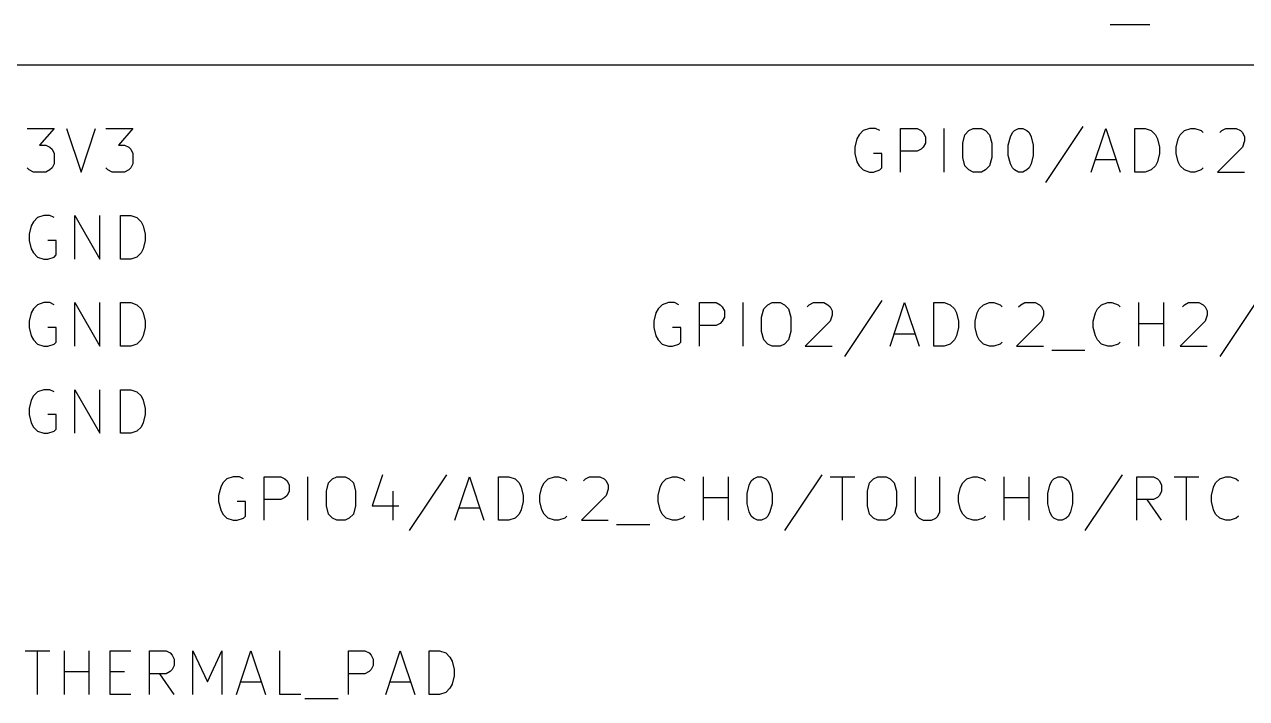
# Model space of a CAD drawing. Extents: x 0.4 to 16.1, y -11.3 to -0.4.
# Drawn here: x 4.294 to 5.698, y -7.927 to -7.153 of the extents above; entities that cross this region are included whole.
import ezdxf

# ---------------------------------------------------------------- set-up
doc = ezdxf.new("R2010")
doc.units = 0
doc.header["$MEASUREMENT"] = 0
for name, color, linetype in [('CYAN2', 4, 'CONTINUOUS'), ('LYELLOW', 51, 'CONTINUOUS'), ('RED2', 1, 'CONTINUOUS')]:
    doc.layers.add(name, color=color, linetype=linetype)

msp = doc.modelspace()

# ---------------------------------------------------------------- linework, layer by layer
at = {"layer": 'CYAN2', "linetype": 'CONTINUOUS'}
for p, q in [((5.54128, -7.15308), (5.587, -7.15308)), ((5.51, -7.27024), (5.46714, -7.33452)), ((4.29714, -7.27262), (4.32809, -7.27262)), ((4.32809, -7.27262), (4.31143, -7.29167)), ((4.34238, -7.27262), (4.35905, -7.32262)), ((4.35905, -7.32262), (4.37571, -7.27262)), ((4.38762, -7.27262), (4.41857, -7.27262)), ((4.41857, -7.27262), (4.40191, -7.29167)), ((5.25047, -7.28452), (5.24809, -7.29405)), ((5.25285, -7.27976), (5.25047, -7.28452)), ((5.25761, -7.275), (5.25285, -7.27976)), ((5.26476, -7.27262), (5.25761, -7.275)), ((5.2719, -7.27262), (5.26476, -7.27262)), ((5.27666, -7.275), (5.2719, -7.27262)), ((5.30047, -7.32262), (5.30047, -7.27262)), ((5.30047, -7.27262), (5.31952, -7.27262)), ((5.31952, -7.27262), (5.32428, -7.275)), ((5.32428, -7.275), (5.32666, -7.27738)), ((5.32666, -7.27738), (5.32904, -7.28214)), ((5.32904, -7.28214), (5.32904, -7.28928)), ((5.35047, -7.32262), (5.35047, -7.27262)), ((5.3719, -7.28928), (5.37428, -7.27976)), ((5.37428, -7.27976), (5.37904, -7.275)), ((5.37904, -7.275), (5.38381, -7.27262)), ((5.38381, -7.27262), (5.39333, -7.27262)), ((5.39333, -7.27262), (5.39809, -7.275)), ((5.39809, -7.275), (5.40285, -7.27976)), ((5.40285, -7.27976), (5.40523, -7.28928)), ((5.42428, -7.29167), (5.42666, -7.28214)), ((5.42666, -7.28214), (5.42904, -7.27738)), ((5.42904, -7.27738), (5.43143, -7.275)), ((5.43143, -7.275), (5.43619, -7.27262)), ((5.43619, -7.27262), (5.44095, -7.27262)), ((5.44095, -7.27262), (5.44571, -7.275)), ((5.44571, -7.275), (5.44809, -7.27738)), ((5.44809, -7.27738), (5.45047, -7.28214)), ((5.45047, -7.28214), (5.45285, -7.29167)), ((5.51952, -7.32262), (5.53619, -7.27262)), ((5.53619, -7.27262), (5.55285, -7.32262)), ((5.56952, -7.32262), (5.56952, -7.27262)), ((5.56952, -7.27262), (5.58143, -7.27262)), ((5.58143, -7.27262), (5.58857, -7.275)), ((5.58857, -7.275), (5.59333, -7.27976)), ((5.59333, -7.27976), (5.59571, -7.28452)), ((5.59571, -7.28452), (5.59809, -7.29405)), ((5.61714, -7.29405), (5.61952, -7.28452)), ((5.61952, -7.28452), (5.6219, -7.27976)), ((5.6219, -7.27976), (5.62666, -7.275)), ((5.62666, -7.275), (5.63381, -7.27262)), ((5.63381, -7.27262), (5.63857, -7.27262)), ((5.63857, -7.27262), (5.64571, -7.275)), ((5.64571, -7.275), (5.64809, -7.27738)), ((5.66714, -7.27738), (5.66952, -7.275)), ((5.66952, -7.275), (5.67428, -7.27262)), ((5.67428, -7.27262), (5.68619, -7.27262)), ((5.68619, -7.27262), (5.69095, -7.275)), ((5.69095, -7.275), (5.69333, -7.27738)), ((5.69333, -7.27738), (5.69571, -7.28214)), ((5.69571, -7.28214), (5.69571, -7.2869)), ((4.31143, -7.29167), (4.31857, -7.29167)), ((4.31857, -7.29167), (4.32333, -7.29405)), ((4.32333, -7.29405), (4.32571, -7.29643)), ((4.32571, -7.29643), (4.32809, -7.30119)), ((4.40191, -7.29167), (4.40905, -7.29167)), ((4.40905, -7.29167), (4.41381, -7.29405)), ((4.41381, -7.29405), (4.41619, -7.29643)), ((4.41619, -7.29643), (4.41857, -7.30119)), ((5.24809, -7.29405), (5.24809, -7.30119)), ((5.31952, -7.29881), (5.30047, -7.29881)), ((5.32428, -7.29643), (5.31952, -7.29881)), ((5.32666, -7.29405), (5.32428, -7.29643)), ((5.32904, -7.28928), (5.32666, -7.29405)), ((5.3719, -7.30595), (5.3719, -7.28928)), ((5.40523, -7.28928), (5.40523, -7.30595)), ((5.42428, -7.30357), (5.42428, -7.29167)), ((5.45285, -7.29167), (5.45285, -7.30357)), ((5.59809, -7.29405), (5.59809, -7.30119)), ((5.61714, -7.30119), (5.61714, -7.29405)), ((5.69333, -7.29405), (5.66476, -7.32262)), ((5.69571, -7.2869), (5.69333, -7.29405)), ((4.32809, -7.31309), (4.32571, -7.31785)), ((4.32809, -7.30119), (4.32809, -7.31309)), ((4.41857, -7.31309), (4.41619, -7.31785)), ((4.41857, -7.30119), (4.41857, -7.31309)), ((5.24809, -7.30119), (5.25047, -7.31071)), ((5.25047, -7.31071), (5.25285, -7.31547)), ((5.27904, -7.30119), (5.26952, -7.30119)), ((5.27904, -7.31785), (5.27904, -7.30119)), ((5.37428, -7.31547), (5.3719, -7.30595)), ((5.40523, -7.30595), (5.40285, -7.31547)), ((5.42666, -7.31309), (5.42428, -7.30357)), ((5.42904, -7.31785), (5.42666, -7.31309)), ((5.45047, -7.31309), (5.44809, -7.31785)), ((5.45285, -7.30357), (5.45047, -7.31309)), ((5.52428, -7.30833), (5.54809, -7.30833)), ((5.59571, -7.31071), (5.59333, -7.31547)), ((5.59809, -7.30119), (5.59571, -7.31071)), ((5.61952, -7.31071), (5.61714, -7.30119)), ((5.6219, -7.31547), (5.61952, -7.31071)), ((4.29952, -7.32024), (4.29714, -7.31785)), ((4.30429, -7.32262), (4.29952, -7.32024)), ((4.31857, -7.32262), (4.30429, -7.32262)), ((4.32333, -7.32024), (4.31857, -7.32262)), ((4.32571, -7.31785), (4.32333, -7.32024)), ((4.39, -7.32024), (4.38762, -7.31785)), ((4.39476, -7.32262), (4.39, -7.32024)), ((4.40905, -7.32262), (4.39476, -7.32262)), ((4.41381, -7.32024), (4.40905, -7.32262)), ((4.41619, -7.31785), (4.41381, -7.32024)), ((5.25285, -7.31547), (5.25761, -7.32024)), ((5.25761, -7.32024), (5.26476, -7.32262)), ((5.26476, -7.32262), (5.26952, -7.32262)), ((5.26952, -7.32262), (5.27666, -7.32024)), ((5.27666, -7.32024), (5.27904, -7.31785)), ((5.37904, -7.32024), (5.37428, -7.31547)), ((5.38381, -7.32262), (5.37904, -7.32024)), ((5.39333, -7.32262), (5.38381, -7.32262)), ((5.39809, -7.32024), (5.39333, -7.32262)), ((5.40285, -7.31547), (5.39809, -7.32024)), ((5.43143, -7.32024), (5.42904, -7.31785)), ((5.43619, -7.32262), (5.43143, -7.32024)), ((5.44095, -7.32262), (5.43619, -7.32262)), ((5.44571, -7.32024), (5.44095, -7.32262)), ((5.44809, -7.31785), (5.44571, -7.32024)), ((5.58143, -7.32262), (5.56952, -7.32262)), ((5.58857, -7.32024), (5.58143, -7.32262)), ((5.59333, -7.31547), (5.58857, -7.32024)), ((5.62666, -7.32024), (5.6219, -7.31547)), ((5.63381, -7.32262), (5.62666, -7.32024)), ((5.63857, -7.32262), (5.63381, -7.32262)), ((5.64571, -7.32024), (5.63857, -7.32262)), ((5.64809, -7.31785), (5.64571, -7.32024)), ((5.66476, -7.32262), (5.69571, -7.32262)), ((4.30191, -7.38452), (4.29952, -7.39405)), ((4.30429, -7.37976), (4.30191, -7.38452)), ((4.30905, -7.375), (4.30429, -7.37976)), ((4.31619, -7.37262), (4.30905, -7.375)), ((4.32333, -7.37262), (4.31619, -7.37262)), ((4.32809, -7.375), (4.32333, -7.37262)), ((4.35191, -7.42262), (4.35191, -7.37262)), ((4.35191, -7.37262), (4.38048, -7.42262)), ((4.38048, -7.42262), (4.38048, -7.37262)), ((4.40429, -7.42262), (4.40429, -7.37262)), ((4.40429, -7.37262), (4.41619, -7.37262)), ((4.41619, -7.37262), (4.42333, -7.375)), ((4.42333, -7.375), (4.42809, -7.37976)), ((4.42809, -7.37976), (4.43048, -7.38452)), ((4.43048, -7.38452), (4.43286, -7.39405)), ((4.29952, -7.39405), (4.29952, -7.40119)), ((4.43286, -7.39405), (4.43286, -7.40119)), ((4.29952, -7.40119), (4.30191, -7.41071)), ((4.30191, -7.41071), (4.30429, -7.41547)), ((4.33048, -7.40119), (4.32095, -7.40119)), ((4.33048, -7.41785), (4.33048, -7.40119)), ((4.43048, -7.41071), (4.42809, -7.41547)), ((4.43286, -7.40119), (4.43048, -7.41071)), ((4.30429, -7.41547), (4.30905, -7.42024)), ((4.30905, -7.42024), (4.31619, -7.42262)), ((4.31619, -7.42262), (4.32095, -7.42262)), ((4.32095, -7.42262), (4.32809, -7.42024)), ((4.32809, -7.42024), (4.33048, -7.41785)), ((4.41619, -7.42262), (4.40429, -7.42262)), ((4.42333, -7.42024), (4.41619, -7.42262)), ((4.42809, -7.41547), (4.42333, -7.42024)), ((4.30429, -7.47976), (4.30191, -7.48452)), ((4.30905, -7.475), (4.30429, -7.47976)), ((4.31619, -7.47262), (4.30905, -7.475)), ((4.32333, -7.47262), (4.31619, -7.47262)), ((4.32809, -7.475), (4.32333, -7.47262)), ((4.35191, -7.52262), (4.35191, -7.47262)), ((4.35191, -7.47262), (4.38048, -7.52262)), ((4.38048, -7.52262), (4.38048, -7.47262)), ((4.40429, -7.52262), (4.40429, -7.47262)), ((4.40429, -7.47262), (4.41619, -7.47262)), ((4.41619, -7.47262), (4.42333, -7.475)), ((4.42333, -7.475), (4.42809, -7.47976)), ((4.42809, -7.47976), (4.43048, -7.48452)), ((5.0219, -7.47976), (5.01952, -7.48452)), ((5.02666, -7.475), (5.0219, -7.47976)), ((5.03381, -7.47262), (5.02666, -7.475)), ((5.04095, -7.47262), (5.03381, -7.47262)), ((5.04571, -7.475), (5.04095, -7.47262)), ((5.06952, -7.52262), (5.06952, -7.47262)), ((5.06952, -7.47262), (5.08857, -7.47262)), ((5.08857, -7.47262), (5.09333, -7.475)), ((5.09333, -7.475), (5.09571, -7.47738)), ((5.09571, -7.47738), (5.09809, -7.48214)), ((5.09809, -7.48214), (5.09809, -7.48928)), ((5.11952, -7.52262), (5.11952, -7.47262)), ((5.14095, -7.48928), (5.14333, -7.47976)), ((5.14333, -7.47976), (5.14809, -7.475)), ((5.14809, -7.475), (5.15285, -7.47262)), ((5.15285, -7.47262), (5.16238, -7.47262)), ((5.16238, -7.47262), (5.16714, -7.475)), ((5.16714, -7.475), (5.1719, -7.47976)), ((5.1719, -7.47976), (5.17428, -7.48928)), ((5.19333, -7.47738), (5.19571, -7.475)), ((5.19571, -7.475), (5.20047, -7.47262)), ((5.20047, -7.47262), (5.21238, -7.47262)), ((5.21238, -7.47262), (5.21714, -7.475)), ((5.21714, -7.475), (5.21952, -7.47738)), ((5.21952, -7.47738), (5.2219, -7.48214)), ((5.2219, -7.48214), (5.2219, -7.4869)), ((5.27904, -7.47024), (5.23619, -7.53452)), ((5.28857, -7.52262), (5.30523, -7.47262)), ((5.30523, -7.47262), (5.3219, -7.52262)), ((5.33857, -7.52262), (5.33857, -7.47262)), ((5.33857, -7.47262), (5.35047, -7.47262)), ((5.35047, -7.47262), (5.35761, -7.475)), ((5.35761, -7.475), (5.36238, -7.47976)), ((5.36238, -7.47976), (5.36476, -7.48452)), ((5.38857, -7.48452), (5.39095, -7.47976)), ((5.39095, -7.47976), (5.39571, -7.475)), ((5.39571, -7.475), (5.40285, -7.47262)), ((5.40285, -7.47262), (5.40761, -7.47262)), ((5.40761, -7.47262), (5.41476, -7.475)), ((5.41476, -7.475), (5.41714, -7.47738)), ((5.43619, -7.47738), (5.43857, -7.475)), ((5.43857, -7.475), (5.44333, -7.47262)), ((5.44333, -7.47262), (5.45523, -7.47262)), ((5.45523, -7.47262), (5.46, -7.475)), ((5.46, -7.475), (5.46238, -7.47738)), ((5.46238, -7.47738), (5.46476, -7.48214)), ((5.46476, -7.48214), (5.46476, -7.4869)), ((5.52428, -7.48452), (5.52666, -7.47976)), ((5.52666, -7.47976), (5.53143, -7.475)), ((5.53143, -7.475), (5.53857, -7.47262)), ((5.53857, -7.47262), (5.54333, -7.47262)), ((5.54333, -7.47262), (5.55047, -7.475)), ((5.55047, -7.475), (5.55285, -7.47738)), ((5.57428, -7.52262), (5.57428, -7.47262)), ((5.60285, -7.52262), (5.60285, -7.47262)), ((5.62428, -7.47738), (5.62666, -7.475)), ((5.62666, -7.475), (5.63143, -7.47262)), ((5.63143, -7.47262), (5.64333, -7.47262)), ((5.64333, -7.47262), (5.64809, -7.475)), ((5.64809, -7.475), (5.65047, -7.47738)), ((5.65047, -7.47738), (5.65285, -7.48214)), ((5.65285, -7.48214), (5.65285, -7.4869)), ((5.71, -7.47024), (5.66714, -7.53452)), ((4.30191, -7.48452), (4.29952, -7.49405)), ((4.29952, -7.49405), (4.29952, -7.50119)), ((4.43048, -7.48452), (4.43286, -7.49405)), ((4.43286, -7.49405), (4.43286, -7.50119)), ((5.01952, -7.48452), (5.01714, -7.49405)), ((5.01714, -7.49405), (5.01714, -7.50119)), ((5.09333, -7.49643), (5.08857, -7.49881)), ((5.09571, -7.49405), (5.09333, -7.49643)), ((5.09809, -7.48928), (5.09571, -7.49405)), ((5.14095, -7.50595), (5.14095, -7.48928)), ((5.17428, -7.48928), (5.17428, -7.50595)), ((5.21952, -7.49405), (5.19095, -7.52262)), ((5.2219, -7.4869), (5.21952, -7.49405)), ((5.36476, -7.48452), (5.36714, -7.49405)), ((5.36714, -7.49405), (5.36714, -7.50119)), ((5.38619, -7.49405), (5.38857, -7.48452)), ((5.38619, -7.50119), (5.38619, -7.49405)), ((5.46238, -7.49405), (5.43381, -7.52262)), ((5.46476, -7.4869), (5.46238, -7.49405)), ((5.5219, -7.49405), (5.52428, -7.48452)), ((5.5219, -7.50119), (5.5219, -7.49405)), ((5.57428, -7.49643), (5.60285, -7.49643)), ((5.65047, -7.49405), (5.6219, -7.52262)), ((5.65285, -7.4869), (5.65047, -7.49405)), ((4.29952, -7.50119), (4.30191, -7.51071)), ((4.30191, -7.51071), (4.30429, -7.51547)), ((4.33048, -7.50119), (4.32095, -7.50119)), ((4.33048, -7.51785), (4.33048, -7.50119)), ((4.43048, -7.51071), (4.42809, -7.51547)), ((4.43286, -7.50119), (4.43048, -7.51071)), ((5.01714, -7.50119), (5.01952, -7.51071)), ((5.01952, -7.51071), (5.0219, -7.51547)), ((5.04809, -7.50119), (5.03857, -7.50119)), ((5.04809, -7.51785), (5.04809, -7.50119)), ((5.08857, -7.49881), (5.06952, -7.49881)), ((5.14333, -7.51547), (5.14095, -7.50595)), ((5.17428, -7.50595), (5.1719, -7.51547)), ((5.29333, -7.50833), (5.31714, -7.50833)), ((5.36476, -7.51071), (5.36238, -7.51547)), ((5.36714, -7.50119), (5.36476, -7.51071)), ((5.38857, -7.51071), (5.38619, -7.50119)), ((5.39095, -7.51547), (5.38857, -7.51071)), ((5.52428, -7.51071), (5.5219, -7.50119)), ((5.52666, -7.51547), (5.52428, -7.51071)), ((4.30429, -7.51547), (4.30905, -7.52024)), ((4.30905, -7.52024), (4.31619, -7.52262)), ((4.31619, -7.52262), (4.32095, -7.52262)), ((4.32095, -7.52262), (4.32809, -7.52024)), ((4.32809, -7.52024), (4.33048, -7.51785)), ((4.41619, -7.52262), (4.40429, -7.52262)), ((4.42333, -7.52024), (4.41619, -7.52262)), ((4.42809, -7.51547), (4.42333, -7.52024)), ((5.0219, -7.51547), (5.02666, -7.52024)), ((5.02666, -7.52024), (5.03381, -7.52262)), ((5.03381, -7.52262), (5.03857, -7.52262)), ((5.03857, -7.52262), (5.04571, -7.52024)), ((5.04571, -7.52024), (5.04809, -7.51785)), ((5.14809, -7.52024), (5.14333, -7.51547)), ((5.15285, -7.52262), (5.14809, -7.52024)), ((5.16238, -7.52262), (5.15285, -7.52262)), ((5.16714, -7.52024), (5.16238, -7.52262)), ((5.1719, -7.51547), (5.16714, -7.52024)), ((5.19095, -7.52262), (5.2219, -7.52262)), ((5.35047, -7.52262), (5.33857, -7.52262)), ((5.35761, -7.52024), (5.35047, -7.52262)), ((5.36238, -7.51547), (5.35761, -7.52024)), ((5.39571, -7.52024), (5.39095, -7.51547)), ((5.40285, -7.52262), (5.39571, -7.52024)), ((5.40761, -7.52262), (5.40285, -7.52262)), ((5.41476, -7.52024), (5.40761, -7.52262)), ((5.41714, -7.51785), (5.41476, -7.52024)), ((5.43381, -7.52262), (5.46476, -7.52262)), ((5.53143, -7.52024), (5.52666, -7.51547)), ((5.53857, -7.52262), (5.53143, -7.52024)), ((5.54333, -7.52262), (5.53857, -7.52262)), ((5.55047, -7.52024), (5.54333, -7.52262)), ((5.55285, -7.51785), (5.55047, -7.52024)), ((5.6219, -7.52262), (5.65285, -7.52262)), ((5.47428, -7.52738), (5.51238, -7.52738)), ((4.30429, -7.57976), (4.30191, -7.58452)), ((4.30905, -7.575), (4.30429, -7.57976)), ((4.31619, -7.57262), (4.30905, -7.575)), ((4.32333, -7.57262), (4.31619, -7.57262)), ((4.32809, -7.575), (4.32333, -7.57262)), ((4.35191, -7.62262), (4.35191, -7.57262)), ((4.35191, -7.57262), (4.38048, -7.62262)), ((4.38048, -7.62262), (4.38048, -7.57262)), ((4.40429, -7.62262), (4.40429, -7.57262)), ((4.40429, -7.57262), (4.41619, -7.57262)), ((4.41619, -7.57262), (4.42333, -7.575)), ((4.42333, -7.575), (4.42809, -7.57976)), ((4.42809, -7.57976), (4.43048, -7.58452)), ((4.30191, -7.58452), (4.29952, -7.59405)), ((4.29952, -7.59405), (4.29952, -7.60119)), ((4.43048, -7.58452), (4.43286, -7.59405)), ((4.43286, -7.59405), (4.43286, -7.60119)), ((4.29952, -7.60119), (4.30191, -7.61071)), ((4.33048, -7.60119), (4.32095, -7.60119)), ((4.33048, -7.61785), (4.33048, -7.60119)), ((4.43286, -7.60119), (4.43048, -7.61071)), ((4.30191, -7.61071), (4.30429, -7.61547)), ((4.30429, -7.61547), (4.30905, -7.62024)), ((4.30905, -7.62024), (4.31619, -7.62262)), ((4.31619, -7.62262), (4.32095, -7.62262)), ((4.32095, -7.62262), (4.32809, -7.62024)), ((4.32809, -7.62024), (4.33048, -7.61785)), ((4.41619, -7.62262), (4.40429, -7.62262)), ((4.42333, -7.62024), (4.41619, -7.62262)), ((4.42809, -7.61547), (4.42333, -7.62024)), ((4.43048, -7.61071), (4.42809, -7.61547)), ((4.52666, -7.675), (4.5219, -7.67976)), ((4.53381, -7.67262), (4.52666, -7.675)), ((4.54095, -7.67262), (4.53381, -7.67262)), ((4.54571, -7.675), (4.54095, -7.67262)), ((4.56952, -7.72262), (4.56952, -7.67262)), ((4.56952, -7.67262), (4.58857, -7.67262)), ((4.58857, -7.67262), (4.59333, -7.675)), ((4.59333, -7.675), (4.59571, -7.67738)), ((4.59571, -7.67738), (4.59809, -7.68214)), ((4.61952, -7.72262), (4.61952, -7.67262)), ((4.64333, -7.67976), (4.64809, -7.675)), ((4.64809, -7.675), (4.65285, -7.67262)), ((4.65285, -7.67262), (4.66238, -7.67262)), ((4.66238, -7.67262), (4.66714, -7.675)), ((4.66714, -7.675), (4.6719, -7.67976)), ((4.70523, -7.67024), (4.69333, -7.70595)), ((4.77904, -7.67024), (4.73619, -7.73452)), ((4.78857, -7.72262), (4.80523, -7.67262)), ((4.80523, -7.67262), (4.8219, -7.72262)), ((4.83857, -7.72262), (4.83857, -7.67262)), ((4.83857, -7.67262), (4.85047, -7.67262)), ((4.85047, -7.67262), (4.85761, -7.675)), ((4.85761, -7.675), (4.86238, -7.67976)), ((4.89095, -7.67976), (4.89571, -7.675)), ((4.89571, -7.675), (4.90285, -7.67262)), ((4.90285, -7.67262), (4.90761, -7.67262)), ((4.90761, -7.67262), (4.91476, -7.675)), ((4.91476, -7.675), (4.91714, -7.67738)), ((4.93619, -7.67738), (4.93857, -7.675)), ((4.93857, -7.675), (4.94333, -7.67262)), ((4.94333, -7.67262), (4.95523, -7.67262)), ((4.95523, -7.67262), (4.96, -7.675)), ((4.96, -7.675), (4.96238, -7.67738)), ((4.96238, -7.67738), (4.96476, -7.68214)), ((5.02666, -7.67976), (5.03143, -7.675)), ((5.03143, -7.675), (5.03857, -7.67262)), ((5.03857, -7.67262), (5.04333, -7.67262)), ((5.04333, -7.67262), (5.05047, -7.675)), ((5.05047, -7.675), (5.05285, -7.67738)), ((5.07428, -7.72262), (5.07428, -7.67262)), ((5.10285, -7.72262), (5.10285, -7.67262)), ((5.12666, -7.68214), (5.12904, -7.67738)), ((5.12904, -7.67738), (5.13143, -7.675)), ((5.13143, -7.675), (5.13619, -7.67262)), ((5.13619, -7.67262), (5.14095, -7.67262)), ((5.14095, -7.67262), (5.14571, -7.675)), ((5.14571, -7.675), (5.14809, -7.67738)), ((5.14809, -7.67738), (5.15047, -7.68214)), ((5.21, -7.67024), (5.16714, -7.73452)), ((5.21952, -7.67262), (5.24809, -7.67262)), ((5.23381, -7.72262), (5.23381, -7.67262)), ((5.26476, -7.67976), (5.26952, -7.675)), ((5.26952, -7.675), (5.27428, -7.67262)), ((5.27428, -7.67262), (5.28381, -7.67262)), ((5.28381, -7.67262), (5.28857, -7.675)), ((5.28857, -7.675), (5.29333, -7.67976)), ((5.31714, -7.67262), (5.31714, -7.71309)), ((5.34571, -7.71309), (5.34571, -7.67262)), ((5.3719, -7.67976), (5.37666, -7.675)), ((5.37666, -7.675), (5.38381, -7.67262)), ((5.38381, -7.67262), (5.38857, -7.67262)), ((5.38857, -7.67262), (5.39571, -7.675)), ((5.39571, -7.675), (5.39809, -7.67738)), ((5.41952, -7.72262), (5.41952, -7.67262)), ((5.44809, -7.72262), (5.44809, -7.67262)), ((5.4719, -7.68214), (5.47428, -7.67738)), ((5.47428, -7.67738), (5.47666, -7.675)), ((5.47666, -7.675), (5.48143, -7.67262)), ((5.48143, -7.67262), (5.48619, -7.67262)), ((5.48619, -7.67262), (5.49095, -7.675)), ((5.49095, -7.675), (5.49333, -7.67738)), ((5.49333, -7.67738), (5.49571, -7.68214)), ((5.55523, -7.67024), (5.51238, -7.73452)), ((5.5719, -7.72262), (5.5719, -7.67262)), ((5.5719, -7.67262), (5.59095, -7.67262)), ((5.59095, -7.67262), (5.59571, -7.675)), ((5.59571, -7.675), (5.59809, -7.67738)), ((5.59809, -7.67738), (5.60047, -7.68214)), ((5.61476, -7.67262), (5.64333, -7.67262)), ((5.62904, -7.72262), (5.62904, -7.67262)), ((5.66238, -7.67976), (5.66714, -7.675)), ((5.66714, -7.675), (5.67428, -7.67262)), ((5.67428, -7.67262), (5.67904, -7.67262)), ((5.67904, -7.67262), (5.68619, -7.675)), ((5.68619, -7.675), (5.68857, -7.67738)), ((4.51952, -7.68452), (4.51714, -7.69405)), ((4.5219, -7.67976), (4.51952, -7.68452)), ((4.59809, -7.68928), (4.59571, -7.69405)), ((4.59809, -7.68214), (4.59809, -7.68928)), ((4.64095, -7.68928), (4.64333, -7.67976)), ((4.64095, -7.70595), (4.64095, -7.68928)), ((4.6719, -7.67976), (4.67428, -7.68928)), ((4.67428, -7.68928), (4.67428, -7.70595)), ((4.71714, -7.68928), (4.71714, -7.72262)), ((4.86238, -7.67976), (4.86476, -7.68452)), ((4.86476, -7.68452), (4.86714, -7.69405)), ((4.88619, -7.69405), (4.88857, -7.68452)), ((4.88857, -7.68452), (4.89095, -7.67976)), ((4.96476, -7.6869), (4.96238, -7.69405)), ((4.96476, -7.68214), (4.96476, -7.6869)), ((5.0219, -7.69405), (5.02428, -7.68452)), ((5.02428, -7.68452), (5.02666, -7.67976)), ((5.12428, -7.69167), (5.12666, -7.68214)), ((5.12428, -7.70357), (5.12428, -7.69167)), ((5.15047, -7.68214), (5.15285, -7.69167)), ((5.15285, -7.69167), (5.15285, -7.70357)), ((5.26238, -7.68928), (5.26476, -7.67976)), ((5.26238, -7.70595), (5.26238, -7.68928)), ((5.29333, -7.67976), (5.29571, -7.68928)), ((5.29571, -7.68928), (5.29571, -7.70595)), ((5.36714, -7.69405), (5.36952, -7.68452)), ((5.36952, -7.68452), (5.3719, -7.67976)), ((5.46952, -7.69167), (5.4719, -7.68214)), ((5.46952, -7.70357), (5.46952, -7.69167)), ((5.49571, -7.68214), (5.49809, -7.69167)), ((5.49809, -7.69167), (5.49809, -7.70357)), ((5.60047, -7.68928), (5.59809, -7.69405)), ((5.60047, -7.68214), (5.60047, -7.68928)), ((5.65761, -7.69405), (5.66, -7.68452)), ((5.66, -7.68452), (5.66238, -7.67976)), ((4.51714, -7.69405), (4.51714, -7.70119)), ((4.51714, -7.70119), (4.51952, -7.71071)), ((4.54809, -7.70119), (4.53857, -7.70119)), ((4.54809, -7.71785), (4.54809, -7.70119)), ((4.58857, -7.69881), (4.56952, -7.69881)), ((4.59333, -7.69643), (4.58857, -7.69881)), ((4.59571, -7.69405), (4.59333, -7.69643)), ((4.64333, -7.71547), (4.64095, -7.70595)), ((4.67428, -7.70595), (4.6719, -7.71547)), ((4.69333, -7.70595), (4.72428, -7.70595)), ((4.86714, -7.70119), (4.86476, -7.71071)), ((4.86714, -7.69405), (4.86714, -7.70119)), ((4.88619, -7.70119), (4.88619, -7.69405)), ((4.88857, -7.71071), (4.88619, -7.70119)), ((4.96238, -7.69405), (4.93381, -7.72262)), ((5.0219, -7.70119), (5.0219, -7.69405)), ((5.02428, -7.71071), (5.0219, -7.70119)), ((5.07428, -7.69643), (5.10285, -7.69643)), ((5.12666, -7.71309), (5.12428, -7.70357)), ((5.15285, -7.70357), (5.15047, -7.71309)), ((5.26476, -7.71547), (5.26238, -7.70595)), ((5.29571, -7.70595), (5.29333, -7.71547)), ((5.36714, -7.70119), (5.36714, -7.69405)), ((5.36952, -7.71071), (5.36714, -7.70119)), ((5.41952, -7.69643), (5.44809, -7.69643)), ((5.4719, -7.71309), (5.46952, -7.70357)), ((5.49809, -7.70357), (5.49571, -7.71309)), ((5.59095, -7.69881), (5.5719, -7.69881)), ((5.60047, -7.72262), (5.58381, -7.69881)), ((5.59571, -7.69643), (5.59095, -7.69881)), ((5.59809, -7.69405), (5.59571, -7.69643)), ((5.65761, -7.70119), (5.65761, -7.69405)), ((5.66, -7.71071), (5.65761, -7.70119)), ((4.51952, -7.71071), (4.5219, -7.71547)), ((4.5219, -7.71547), (4.52666, -7.72024)), ((4.52666, -7.72024), (4.53381, -7.72262)), ((4.53857, -7.72262), (4.54571, -7.72024)), ((4.54571, -7.72024), (4.54809, -7.71785)), ((4.64809, -7.72024), (4.64333, -7.71547)), ((4.65285, -7.72262), (4.64809, -7.72024)), ((4.66714, -7.72024), (4.66238, -7.72262)), ((4.6719, -7.71547), (4.66714, -7.72024)), ((4.79333, -7.70833), (4.81714, -7.70833)), ((4.85761, -7.72024), (4.85047, -7.72262)), ((4.86238, -7.71547), (4.85761, -7.72024)), ((4.86476, -7.71071), (4.86238, -7.71547)), ((4.89095, -7.71547), (4.88857, -7.71071)), ((4.89571, -7.72024), (4.89095, -7.71547)), ((4.90285, -7.72262), (4.89571, -7.72024)), ((4.91476, -7.72024), (4.90761, -7.72262)), ((4.91714, -7.71785), (4.91476, -7.72024)), ((5.02666, -7.71547), (5.02428, -7.71071)), ((5.03143, -7.72024), (5.02666, -7.71547)), ((5.03857, -7.72262), (5.03143, -7.72024)), ((5.05047, -7.72024), (5.04333, -7.72262)), ((5.05285, -7.71785), (5.05047, -7.72024)), ((5.12904, -7.71785), (5.12666, -7.71309)), ((5.13143, -7.72024), (5.12904, -7.71785)), ((5.13619, -7.72262), (5.13143, -7.72024)), ((5.14571, -7.72024), (5.14095, -7.72262)), ((5.14809, -7.71785), (5.14571, -7.72024)), ((5.15047, -7.71309), (5.14809, -7.71785)), ((5.26952, -7.72024), (5.26476, -7.71547)), ((5.27428, -7.72262), (5.26952, -7.72024)), ((5.28857, -7.72024), (5.28381, -7.72262)), ((5.29333, -7.71547), (5.28857, -7.72024)), ((5.31714, -7.71309), (5.31952, -7.71785)), ((5.31952, -7.71785), (5.3219, -7.72024)), ((5.3219, -7.72024), (5.32666, -7.72262)), ((5.33619, -7.72262), (5.34095, -7.72024)), ((5.34095, -7.72024), (5.34333, -7.71785)), ((5.34333, -7.71785), (5.34571, -7.71309)), ((5.3719, -7.71547), (5.36952, -7.71071)), ((5.37666, -7.72024), (5.3719, -7.71547)), ((5.38381, -7.72262), (5.37666, -7.72024)), ((5.39571, -7.72024), (5.38857, -7.72262)), ((5.39809, -7.71785), (5.39571, -7.72024)), ((5.47428, -7.71785), (5.4719, -7.71309)), ((5.47666, -7.72024), (5.47428, -7.71785)), ((5.48143, -7.72262), (5.47666, -7.72024)), ((5.49095, -7.72024), (5.48619, -7.72262)), ((5.49333, -7.71785), (5.49095, -7.72024)), ((5.49571, -7.71309), (5.49333, -7.71785)), ((5.66238, -7.71547), (5.66, -7.71071)), ((5.66714, -7.72024), (5.66238, -7.71547)), ((5.67428, -7.72262), (5.66714, -7.72024)), ((5.68619, -7.72024), (5.67904, -7.72262)), ((5.68857, -7.71785), (5.68619, -7.72024)), ((4.53381, -7.72262), (4.53857, -7.72262)), ((4.66238, -7.72262), (4.65285, -7.72262)), ((4.85047, -7.72262), (4.83857, -7.72262)), ((4.90761, -7.72262), (4.90285, -7.72262)), ((4.93381, -7.72262), (4.96476, -7.72262)), ((4.97428, -7.72738), (5.01238, -7.72738)), ((5.04333, -7.72262), (5.03857, -7.72262)), ((5.14095, -7.72262), (5.13619, -7.72262)), ((5.28381, -7.72262), (5.27428, -7.72262)), ((5.32666, -7.72262), (5.33619, -7.72262)), ((5.38857, -7.72262), (5.38381, -7.72262)), ((5.48619, -7.72262), (5.48143, -7.72262)), ((5.67904, -7.72262), (5.67428, -7.72262)), ((4.29476, -7.87262), (4.32333, -7.87262)), ((4.30905, -7.92262), (4.30905, -7.87262)), ((4.34, -7.92262), (4.34, -7.87262)), ((4.36857, -7.92262), (4.36857, -7.87262)), ((4.39238, -7.92262), (4.39238, -7.87262)), ((4.39238, -7.87262), (4.41619, -7.87262)), ((4.43762, -7.92262), (4.43762, -7.87262)), ((4.43762, -7.87262), (4.45667, -7.87262)), ((4.45667, -7.87262), (4.46143, -7.875)), ((4.46143, -7.875), (4.46381, -7.87738)), ((4.48762, -7.92262), (4.48762, -7.87262)), ((4.48762, -7.87262), (4.50429, -7.90833)), ((4.50429, -7.90833), (4.52095, -7.87262)), ((4.52095, -7.87262), (4.52095, -7.92262)), ((4.53762, -7.92262), (4.55429, -7.87262)), ((4.55429, -7.87262), (4.57095, -7.92262)), ((4.58762, -7.92262), (4.58762, -7.87262)), ((4.66619, -7.92262), (4.66619, -7.87262)), ((4.66619, -7.87262), (4.68524, -7.87262)), ((4.68524, -7.87262), (4.69, -7.875)), ((4.69, -7.875), (4.69238, -7.87738)), ((4.70905, -7.92262), (4.72571, -7.87262)), ((4.72571, -7.87262), (4.74238, -7.92262)), ((4.75905, -7.92262), (4.75905, -7.87262)), ((4.75905, -7.87262), (4.77095, -7.87262)), ((4.77095, -7.87262), (4.77809, -7.875)), ((4.77809, -7.875), (4.78286, -7.87976)), ((4.46381, -7.87738), (4.46619, -7.88214)), ((4.46619, -7.88928), (4.46381, -7.89405)), ((4.46619, -7.88214), (4.46619, -7.88928)), ((4.69238, -7.87738), (4.69476, -7.88214)), ((4.69476, -7.88928), (4.69238, -7.89405)), ((4.69476, -7.88214), (4.69476, -7.88928)), ((4.78286, -7.87976), (4.78524, -7.88452)), ((4.78524, -7.88452), (4.78762, -7.89405)), ((4.34, -7.89643), (4.36857, -7.89643)), ((4.39238, -7.89643), (4.40905, -7.89643)), ((4.45667, -7.89881), (4.43762, -7.89881)), ((4.46619, -7.92262), (4.44952, -7.89881)), ((4.46143, -7.89643), (4.45667, -7.89881)), ((4.46381, -7.89405), (4.46143, -7.89643)), ((4.68524, -7.89881), (4.66619, -7.89881)), ((4.69, -7.89643), (4.68524, -7.89881)), ((4.69238, -7.89405), (4.69, -7.89643)), ((4.78762, -7.90119), (4.78524, -7.91071)), ((4.78762, -7.89405), (4.78762, -7.90119)), ((4.54238, -7.90833), (4.56619, -7.90833)), ((4.71381, -7.90833), (4.73762, -7.90833)), ((4.78286, -7.91547), (4.77809, -7.92024)), ((4.78524, -7.91071), (4.78286, -7.91547)), ((4.41619, -7.92262), (4.39238, -7.92262)), ((4.61143, -7.92262), (4.58762, -7.92262)), ((4.61619, -7.92738), (4.65429, -7.92738)), ((4.77095, -7.92262), (4.75905, -7.92262)), ((4.77809, -7.92024), (4.77095, -7.92262))]:
    msp.add_line(p, q, dxfattribs=at)
at = {"layer": 'LYELLOW', "linetype": 'CONTINUOUS'}
msp.add_line((7.75, -7.2), (4.25, -7.2), dxfattribs=at)
at = {"layer": 'RED2', "linetype": 'CONTINUOUS'}
msp.add_line((7.75, -7.2), (4.25, -7.2), dxfattribs=at)
msp.add_line((7.75, -7.2), (4.25, -7.2), dxfattribs=at)

doc.saveas('drawing.dxf')
